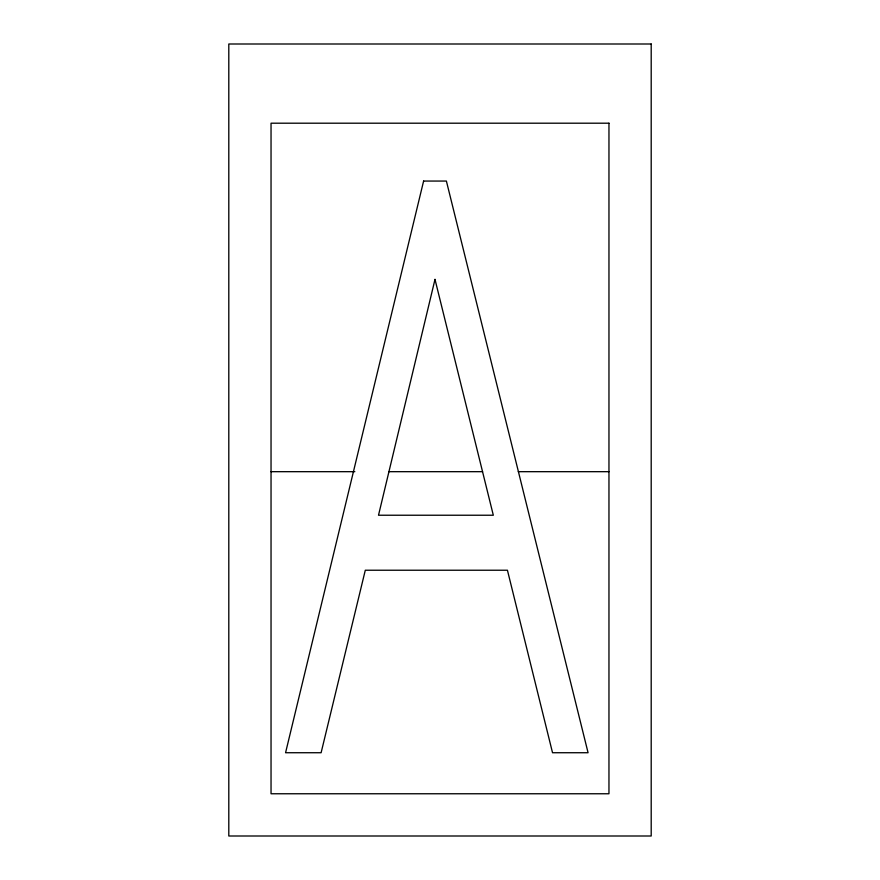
<?xml version="1.0" encoding="UTF-8"?>
<svg xmlns="http://www.w3.org/2000/svg" width="880" height="880" viewBox="0 0 880 880"><rect width="100%" height="100%" fill="white"/><g stroke="black" fill="none" stroke-linecap="round" stroke-linejoin="round"><path stroke-width="1.32" d="M271.04 471.68L354.838 471.68M389.18 471.68L482.581 471.68M518.298 471.68L608.96 471.68M434.995 279.389L378.51 515.229L493.317 515.229L434.995 279.389M423.61 181.06L285.571 752.73L321.112 752.73L365.299 570.229L507.43 570.229L552.53 752.73L588.071 752.73L446.391 181.06L423.61 181.06M651.2 44L228.8 44L228.8 836L651.2 836L651.2 44M608.96 123.2L271.04 123.2L271.04 793.76L608.96 793.76L608.96 123.2"/></g></svg>
